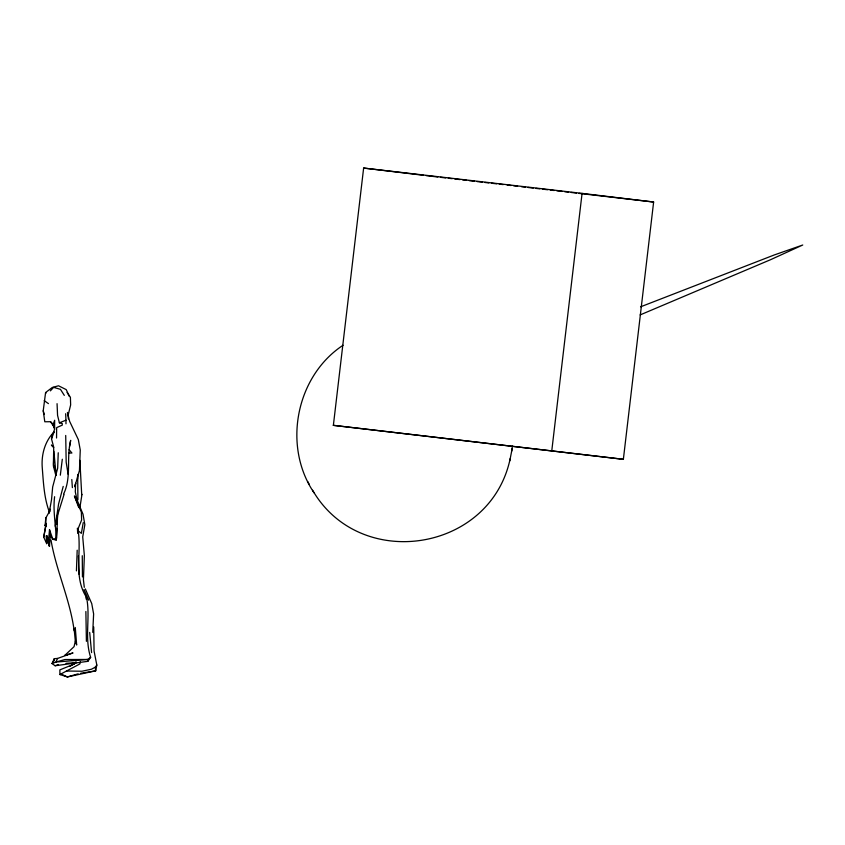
<?xml version="1.0" encoding="UTF-8"?>
<svg xmlns="http://www.w3.org/2000/svg" width="845" height="845" viewBox="0 0 845 845"><rect width="100%" height="100%" fill="white"/><g stroke="black" fill="none" stroke-linecap="round" stroke-linejoin="round"><path stroke-width="1.27" d="M54.598 429.281L54.661 420.261L53.066 424.655L54.598 429.281L53.108 433.4M77.687 474.467L77.909 499.828M49.137 513.147L49.506 511.383L45.82 517.964L45.683 526.71L43.739 537.135L46.655 543.641L47.352 535.92M53.71 448.484L53.372 465.944L55.833 475.355M54.619 496.712C52.728 511.193 56.087 525.791 56.182 540.061L52.876 539.332L50.267 535.624L49.506 529.699L48.587 539.765L49.475 546.356L50.267 535.624M58.242 452.772L57.661 468.193L52.675 486.963L51.513 499.796L49.19 512.725M76.43 570.871L77.191 550.211M92.739 632.345L93.626 613.924L91.735 603.594L85.324 588.933M56.182 540.061L56.816 528.347M57.027 524.439L57.597 514.013M56.552 438.006L56.647 427.633L62.287 425.119L62.234 423.525L59.382 422.827L57.566 415.37L57.059 403.667M49.866 511.679L50.077 509.123M46.063 526.541L45.968 523.9L45.081 525.653L45.82 517.964M511.679 451.177L512.397 446.171M52.96 423.989L50.531 421.718L44.796 421.771L43.222 410.797L45.588 392.545L52.306 387.454L58.527 385.785L66.195 389.608L69.396 396.558M333.374 425.341L363.635 168.06L582.068 193.378L653.629 202.029L623.367 459.31L333.374 425.341L623.367 459.31M551.796 450.66L582.068 193.378M60.322 475.186L62.308 459.247M55.21 526.255L58.611 503.916L63.206 486.414M80.296 661.572L79.948 663.885L59.91 674.532L59.858 669.884L73.462 664.36L76.536 662.364M79.948 507.232L81.997 494.314M69.702 446.213L70.674 440.372C66.195 458.022 71.73 477.129 63.692 493.86M43.739 537.135L45.968 523.9M83.222 522.675L81.373 533.343L78.828 531.315M312.587 490.227C360.086 572.297 490.533 552.007 510.19 458.645M53.784 447.628L51.387 445.04L53.742 447.237L51.503 438.872L52.348 434.573M93.721 626.948L94.07 650.999L96.816 665.057L95.686 670.835L67.357 676.94L59.91 674.532L61.643 674.257M509.767 460.895L512.154 448.684M57.84 512.82L58.316 510.412M74.138 628.86L75.321 641.017L74.064 646.657L64.917 655.287L66.892 655.329M64.083 494.336L57.587 515.218L56.657 538.18L52.876 539.332L49.506 529.699M51.503 438.872L54.122 431.869C44.838 441.291 41.236 454.652 42.25 467.612C43.444 482.548 44.024 497.737 49.316 511.901M85.398 595.535C73.515 574.927 81.986 551.373 77.898 529.234L81.616 520.002L81.373 512.154L74.423 495.962L78.754 507.602M64.917 655.287L73.019 652.931L57.544 658.445L56.002 662.057L52.052 663.578L55.115 665.754L87.859 661.339L90.647 657.315C83.951 637.13 91.112 615.751 86.084 595.503M45.081 525.653L46.116 523.287M57.544 658.445L54.27 658.656L52.052 663.578L53.869 661.075M66.459 671.025L81.944 671.236L91.418 669.24L95.253 667.201L96.816 665.057M50.362 390.865L53.626 387.359L60.46 389.344L64.304 395.386M73.462 664.36L75.976 661.888M90.647 657.315L87.732 659.459L56.002 662.057L64.896 659.533L87.732 659.459L87.859 661.339M343.049 345.256C295.856 376.363 282.378 446.118 314.044 492.804M70.072 666.272L75.353 662.987M640.109 314.932L770.566 259.7L802.75 245.008L774.273 254.958L640.552 306.841M59.382 422.827L65.963 420.176L65.667 413.723M55.115 665.754L58.516 664.519M78.141 673.845L67.357 676.94L62.783 674.785M80.602 673.296L95.686 670.835L95.253 667.201M65.942 663.336L76.24 662.649M68.582 453.121L71.931 453.015L69.121 449.72M437.816 177.017L426.091 175.612M440.435 177.323L445.664 177.925M448.283 178.232L452.202 178.686M454.821 178.992L460.05 179.594M462.669 179.9L466.598 180.355M469.207 180.661L474.446 181.263M477.055 181.569L482.294 182.171M484.903 182.478L488.832 182.932M491.441 183.238L496.68 183.84M499.289 184.147L503.219 184.601M507.137 185.055L511.067 185.509M513.675 185.815L517.605 186.27M521.523 186.724L525.453 187.178M528.072 187.474L533.301 188.086M535.92 188.393L539.839 188.847M542.458 189.143L547.687 189.755M550.306 190.051L554.225 190.516M556.844 190.812L562.073 191.424M564.692 191.72L568.611 192.174M571.231 192.48L576.459 193.093M579.078 193.389L653.629 202.029M363.635 168.06L423.493 175.295M44.225 400.657L48.429 403.614M50.531 421.718L54.64 427.845M67.114 392.471L70.41 397.277L70.642 404.956L68.065 415.455L68.392 418.951M45.588 392.545L45.968 393.21M307.664 481.513L309.101 484.069M46.38 535.751L46.655 543.641L46.464 535.783L48.587 539.765M77.898 529.234L77.402 528.231L77.687 533.332M83.982 589.567L88.662 600.172M56.055 471.552L53.531 464.423L53.858 451.251L56.129 475.291M75.321 641.017L76.663 645.01L75.268 627.486M43.222 410.797L44.341 414.536M46.464 535.783L49.475 546.356L48.07 538.149M67.41 412.455L69.639 421.38L78.331 439.601L80.264 450.047L79.441 470.57L74.74 486.752L75.649 483.266L75.3 491.843L76.948 499.712L83.021 514.246L84.849 524.671L82.725 536.892L84.363 555.661L83.423 579.776L84.289 587.328M74.191 630.824C70.082 599.57 56.245 570.903 50.985 539.997M68.128 474.351L66.174 462.12L65.709 435.471M85.852 596.718L86.222 599.147M54.27 658.656L54.481 660.23M89.686 632.44L91.587 652.615M71.804 479.516L72.374 487.618M79.863 460.345L81.711 494.705M78.384 555.809L78.955 574.135M85.873 611.505L86.401 641.344M77.56 476.422L77.592 478.946M82.271 555.725L82.451 576.924M65.963 420.176L65.984 423.81"/></g></svg>
